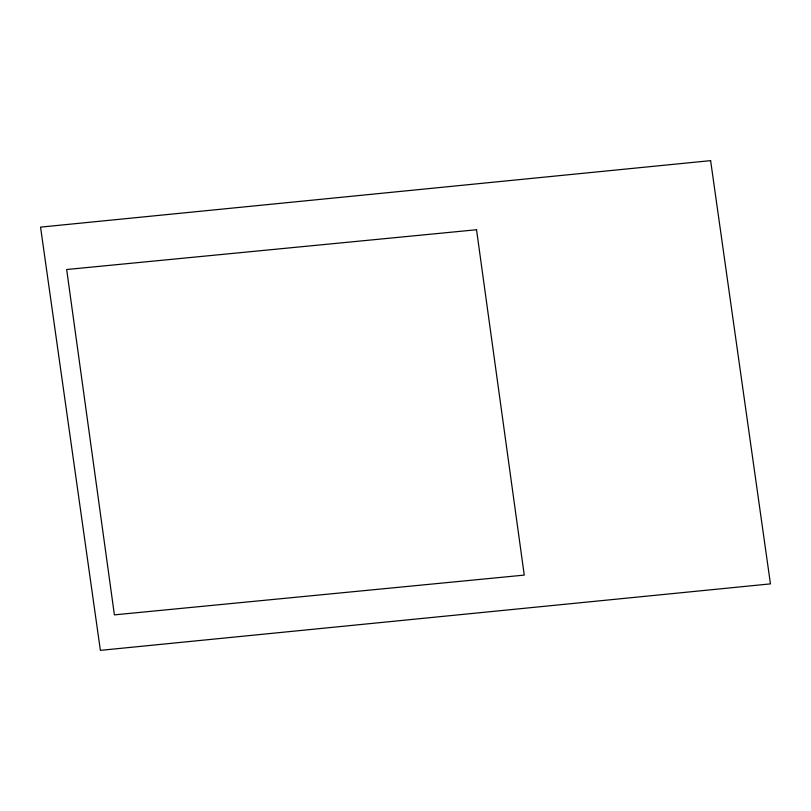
<?xml version="1.0" encoding="UTF-8"?>
<svg xmlns="http://www.w3.org/2000/svg" width="811" height="811" viewBox="0 0 811 811"><rect width="100%" height="100%" fill="white"/><g stroke="black" fill="none" stroke-linecap="round" stroke-linejoin="round"><path stroke-width="1.22" d="M710.618 160.639L40.55 227.121L100.382 650.361L770.45 583.879L710.618 160.639M476.533 229.746L66.664 269.516L114.392 614.87L524.251 575.1L476.533 229.746"/></g></svg>
